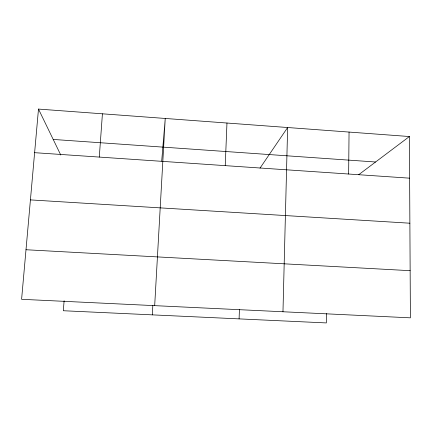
<?xml version="1.0" encoding="UTF-8"?>
<svg xmlns="http://www.w3.org/2000/svg" width="432" height="432" viewBox="0 0 432 432"><rect width="100%" height="100%" fill="white"/><g stroke="black" fill="none" stroke-linecap="round" stroke-linejoin="round"><path stroke-width="0.65" d="M348.646 174.026L349.051 132.068M326.473 313.524L326.338 322.925L63.331 310.738L64.114 300.731M282.971 311.758L287.631 127.521L260.032 168.113M239.09 318.886L239.425 309.566M225.234 165.64L226.967 123.028M154.683 305.645L165.24 118.46L161.708 161.066M152.296 314.863L152.831 305.44M99.29 157.075L102.422 113.805M38.486 109.075L21.6 299.306L410.4 317.833L409.406 136.534L38.486 109.075L60.75 155.007M358.733 174.679L409.406 136.534M26.001 249.739L410.141 270.68M30.424 199.897L409.882 223.209M34.614 152.68L409.633 178.173M53.206 139.439L375.575 162"/></g></svg>
